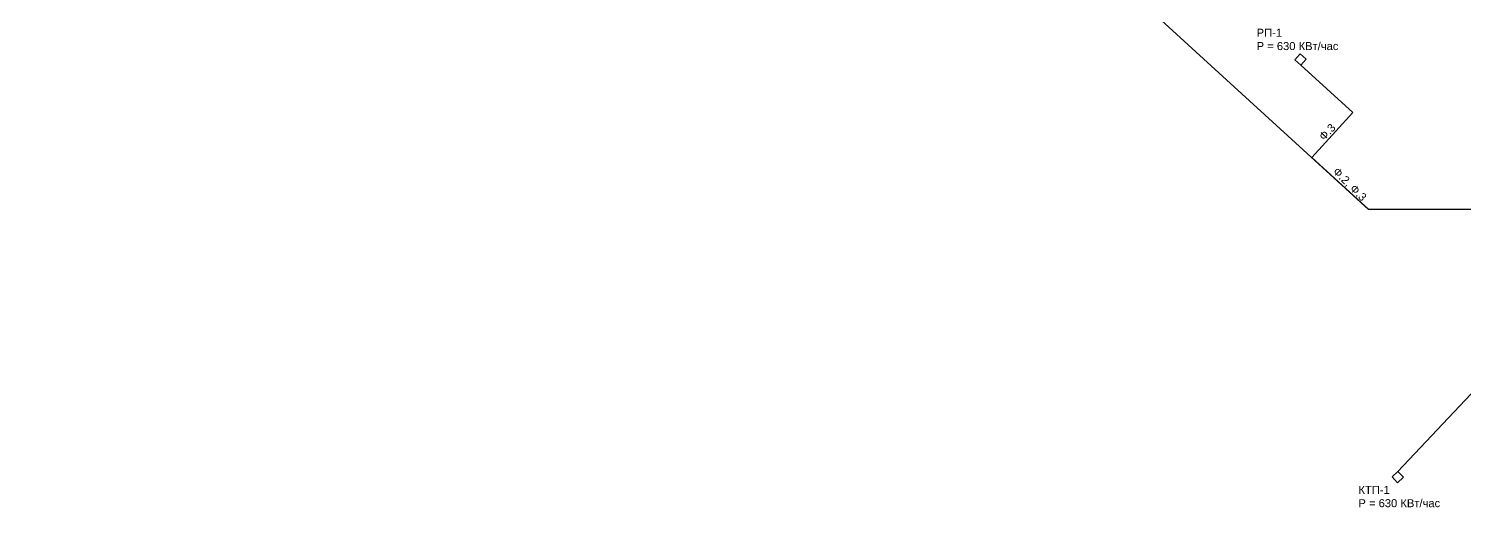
# Model space of a CAD drawing. Header units: millimetres. Extents: x 2242885 to 2245448, y 377596 to 382000.
# Drawn here: x 2242935 to 2243473, y 380992 to 381171 of the extents above; entities that cross this region are included whole.
import ezdxf

# ---------------------------------------------------------------- set-up
doc = ezdxf.new("R2010")
doc.units = ezdxf.units.MM
for name, color, linetype, lineweight in [('информация ТП', 250, 'Continuous', 25), ('КТП_10_0_4', 102, 'Continuous', 25), ('ЛЭП_10_каб', 201, 'Continuous', 25), ('наименование_фидера_10_кв', 201, 'Continuous', 25), ('РП_10_', 201, 'Continuous', 25)]:
    doc.layers.add(name, color=color, linetype=linetype, lineweight=lineweight)
doc.styles.get("Standard").update_dxf_attribs({"font": 'arial.ttf'})

msp = doc.modelspace()

# ---------------------------------------------------------------- linework, layer by layer
at = {"layer": 'КТП_10_0_4'}
msp.add_lwpolyline([(2243449.99, 381003.09), (2243447.81, 381001.03), (2243445.75, 381003.21), (2243447.94, 381005.27)], close=True, dxfattribs=at)
at = {"layer": 'ЛЭП_10_каб'}
for points in [[(2243637.69, 381159.79), (2243637.69, 381166.06), (2243599.52, 381166.06), (2243554.57, 381118.42), (2243542.9, 381129.43), (2243518.04, 381103.42), (2243436.96, 381103.42), (2242934.66, 381562.29)], [(2243637.79, 381159.79), (2243637.79, 381166.16), (2243599.48, 381166.16), (2243554.56, 381118.56), (2243542.9, 381129.57), (2243518, 381103.52), (2243437, 381103.52), (2243415.67, 381123), (2243431, 381139.78), (2243411.52, 381157.59)], [(2243637.59, 381159.79), (2243637.59, 381165.96), (2243599.57, 381165.96), (2243447.94, 381005.27)]]:
    msp.add_lwpolyline(points, dxfattribs=at)
at = {"layer": 'РП_10_'}
msp.add_lwpolyline([(2243413.55, 381159.8), (2243411.52, 381157.59), (2243409.31, 381159.61), (2243411.33, 381161.83)], close=True, dxfattribs=at)

# ---------------------------------------------------------------- texts
at = {"layer": 'информация ТП', "char_height": 3, "attachment_point": 1}
for s, insert in [('РП-1\\PР = 630 КВт/час', (2243394.97, 381171.25)), ('КТП-1\\PР = 630 КВт/час', (2243433.12, 380999.85))]:
    msp.add_mtext_dynamic_manual_height_columns(s, width=36.1201, gutter_width=12.5, heights=[0], dxfattribs=dict(at, insert=insert))
at = {"layer": 'наименование_фидера_10_кв', "char_height": 3, "attachment_point": 1}
for s, insert, rotation in [('Ф.3', (2243418.04, 381131.18), 46.136), ('Ф.2, Ф.3', (2243425.43, 381119.56), 314.9001)]:
    msp.add_mtext_dynamic_manual_height_columns(s, width=36.1201, gutter_width=12.5, heights=[0], dxfattribs=dict(at, insert=insert, rotation=rotation))

doc.saveas('drawing.dxf')
